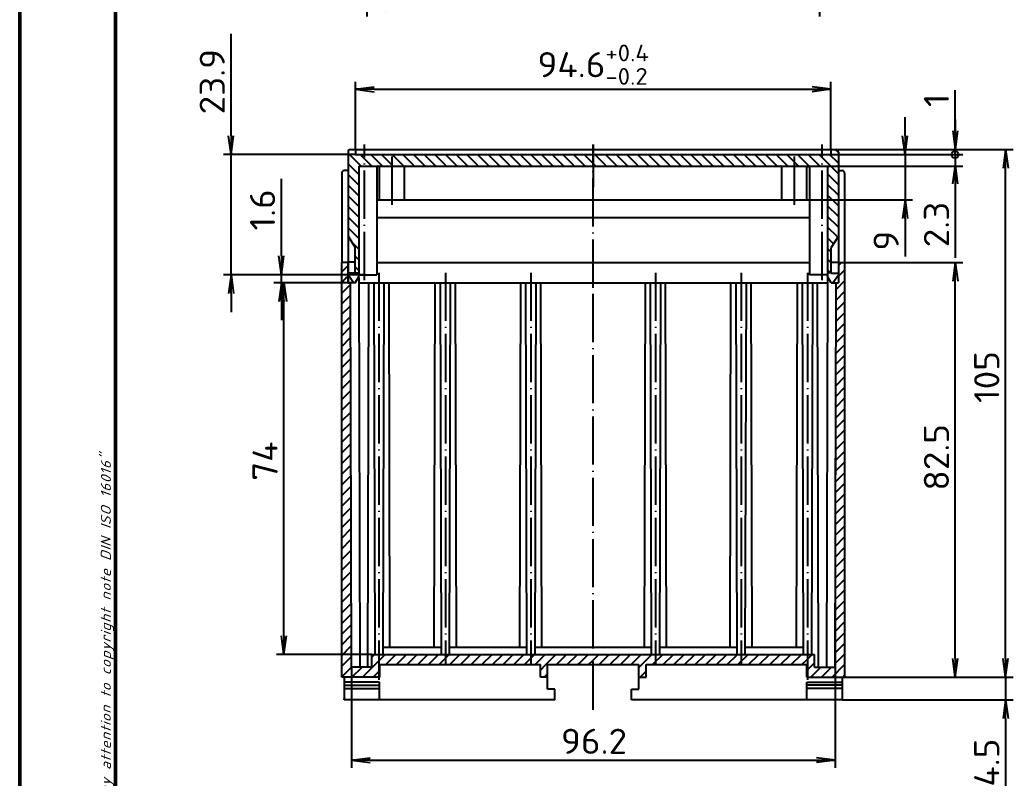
# Model space of a CAD drawing. Extents: x 1 to 593, y 1 to 419.
# Drawn here: x 1 to 198.5, y 142.4 to 293.3 of the extents above; entities that cross this region are included whole.
import ezdxf

# ---------------------------------------------------------------- set-up
doc = ezdxf.new("R2010")
doc.units = 0
doc.header["$LTSCALE"] = 0.4
doc.header["$MEASUREMENT"] = 0
doc.header["$PDMODE"] = 35
doc.header["$PDSIZE"] = -2
doc.linetypes.add('ACAD_ISO04W100', pattern=[30.5, 24, -3, 0.5, -3])
doc.layers.get('0').update_dxf_attribs({"linetype": 'CONTINUOUS'})
doc.layers.get('DEFPOINTS').update_dxf_attribs({"linetype": 'CONTINUOUS'})
doc.layers.add('1', color=7, linetype='CONTINUOUS')
doc.styles.get("Standard").update_dxf_attribs({"font": 'ISOCP.shx', "width": 1.2})
doc.dimstyles.new('PHOENIX', dxfattribs={"dimtxt": 3.5, "dimasz": 3.72, "dimexe": 1.5, "dimexo": 0, "dimgap": 2, "dimtad": 1, "dimdsep": 46, "dimtxsty": 'STANDARD', "dimblk1": '_OPEN15', "dimblk2": '_OPEN15', "dimsah": 1, "dimcen": 0, "dimclrd": 1, "dimclre": 1, "dimclrt": 5, "dimadec": 0, "dimazin": 0, "dimtfac": 0.666667, "dimtmove": 0, "dimatfit": 0, "dimldrblk": '_OPEN15', "dimfxl": 1, "dimtolj": 1, "dimarcsym": 0})

# ---------------------------------------------------------------- blocks, each defined once
blk = doc.blocks.new('_OPEN15', base_point=(1, 0))
at = {"color": 0, "linetype": 'ByBlock'}
for p, q in [((1, 0), (0, 0.132)), ((0, 0), (1, 0)), ((1, 0), (0, -0.132))]:
    blk.add_line(p, q, dxfattribs=at)
blk = doc.blocks.new('*D16')
at = {"color": 1, "linetype": 'ByBlock'}
for p, q in [((66.91, 164.5), (66.91, 144.5)), ((163.09, 164.5), (163.09, 144.5)), ((70.63, 146), (159.37, 146))]:
    blk.add_line(p, q, dxfattribs=at)
at = {"layer": 'DEFPOINTS', "color": 0, "linetype": 'ByBlock'}
for p in [(66.91, 164.5), (163.09, 164.5), (163.09, 146)]:
    blk.add_point(p, dxfattribs=at)
at = {"color": 1, "linetype": 'ByBlock', "xscale": 3.72, "yscale": 3.72, "zscale": 3.72, "rotation": 180}
blk.add_blockref('_OPEN15', (66.91, 146), dxfattribs=at)
at = {"color": 1, "linetype": 'ByBlock', "xscale": 3.72, "yscale": 3.72, "zscale": 3.72}
blk.add_blockref('_OPEN15', (163.09, 146), dxfattribs=at)
at = {"color": 5, "linetype": 'ByBlock', "insert": (115.16, 149.75), "char_height": 5, "attachment_point": 5}
blk.add_mtext('\\A1;96.2', dxfattribs=at)
blk = doc.blocks.new('*D17')
at = {"color": 1, "linetype": 'ByBlock'}
for p, q in [((53, 246.32), (53, 261.66)), ((68.4, 242.6), (51.5, 242.6)), ((66.2, 241), (51.5, 241)), ((53, 241), (53, 242.6)), ((53, 237.28), (53, 233.56))]:
    blk.add_line(p, q, dxfattribs=at)
at = {"layer": 'DEFPOINTS', "color": 0, "linetype": 'ByBlock'}
for p in [(53, 242.6), (66.2, 241), (68.4, 242.6)]:
    blk.add_point(p, dxfattribs=at)
at = {"color": 1, "linetype": 'ByBlock', "xscale": 3.72, "yscale": 3.72, "zscale": 3.72}
for p, rotation in [((53, 242.6), 270), ((53, 241), 90)]:
    blk.add_blockref('_OPEN15', p, dxfattribs=dict(at, rotation=rotation))
at = {"color": 5, "linetype": 'ByBlock', "insert": (49.25, 255.5), "char_height": 5, "attachment_point": 5, "rotation": 90}
blk.add_mtext('\\A1;1.6', dxfattribs=at)
blk = doc.blocks.new('*D18')
at = {"color": 1, "linetype": 'ByBlock'}
for p, q in [((43, 270.22), (43, 290.54)), ((67.75, 266.5), (41.5, 266.5)), ((43, 242.6), (43, 266.5)), ((69.5, 242.6), (41.5, 242.6)), ((43, 238.88), (43, 235.16))]:
    blk.add_line(p, q, dxfattribs=at)
at = {"layer": 'DEFPOINTS', "color": 0, "linetype": 'ByBlock'}
for p in [(43, 266.5), (67.75, 266.5), (69.5, 242.6)]:
    blk.add_point(p, dxfattribs=at)
at = {"color": 1, "linetype": 'ByBlock', "xscale": 3.72, "yscale": 3.72, "zscale": 3.72}
for p, rotation in [((43, 266.5), 270), ((43, 242.6), 90)]:
    blk.add_blockref('_OPEN15', p, dxfattribs=dict(at, rotation=rotation))
at = {"color": 5, "linetype": 'ByBlock', "insert": (39.25, 281.01), "char_height": 5, "attachment_point": 5, "rotation": 90}
blk.add_mtext('\\A1;23.9', dxfattribs=at)
blk = doc.blocks.new('*D19')
at = {"layer": '1', "color": 1, "linetype": 'Continuous', "lineweight": -2}
for p, q in [((67.75, 267.5), (67.75, 281)), ((162.25, 267.5), (162.25, 281)), ((71.47, 279.5), (158.53, 279.5))]:
    blk.add_line(p, q, dxfattribs=at)
at = {"layer": 'DEFPOINTS', "color": 0, "linetype": 'Continuous'}
for p in [(162.25, 279.5), (67.75, 267.5), (162.25, 267.5)]:
    blk.add_point(p, dxfattribs=at)
at = {"layer": '1', "color": 1, "linetype": 'Continuous', "lineweight": -2, "xscale": 3.72, "yscale": 3.72, "zscale": 3.72, "rotation": 180}
blk.add_blockref('_OPEN15', (67.75, 279.5), dxfattribs=at)
at = {"layer": '1', "color": 1, "linetype": 'Continuous', "lineweight": -2, "xscale": 3.72, "yscale": 3.72, "zscale": 3.72}
blk.add_blockref('_OPEN15', (162.25, 279.5), dxfattribs=at)
at = {"layer": '1', "color": 5, "linetype": 'Continuous', "insert": (115, 284.39), "char_height": 5, "attachment_point": 5}
blk.add_mtext('\\A1;94.6{\\H0.666x;\\S+0.4^ -0.2;}', dxfattribs=at)
blk = doc.blocks.new('*D20')
at = {"color": 1, "linetype": 'ByBlock'}
for p, q in [((177, 270.22), (177, 273.94)), ((162.25, 266.5), (178.5, 266.5)), ((177, 266.5), (177, 257.5)), ((157.5, 257.5), (178.5, 257.5)), ((177, 253.78), (177, 246.21))]:
    blk.add_line(p, q, dxfattribs=at)
at = {"layer": 'DEFPOINTS', "color": 0, "linetype": 'ByBlock'}
for p in [(162.25, 266.5), (177, 266.5), (157.5, 257.5)]:
    blk.add_point(p, dxfattribs=at)
at = {"color": 1, "linetype": 'ByBlock', "xscale": 3.72, "yscale": 3.72, "zscale": 3.72}
for p, rotation in [((177, 266.5), 270), ((177, 257.5), 90)]:
    blk.add_blockref('_OPEN15', p, dxfattribs=dict(at, rotation=rotation))
at = {"color": 5, "linetype": 'ByBlock', "insert": (173.25, 249.37), "char_height": 5, "attachment_point": 5, "rotation": 90}
blk.add_mtext('\\A1;9', dxfattribs=at)
blk = doc.blocks.new('*D21')
at = {"color": 1, "linetype": 'ByBlock'}
for p, q in [((165, 245), (188.5, 245)), ((187, 166.22), (187, 241.28)), ((165, 162.5), (188.5, 162.5))]:
    blk.add_line(p, q, dxfattribs=at)
at = {"layer": 'DEFPOINTS', "color": 0, "linetype": 'ByBlock'}
for p in [(165, 245), (187, 245), (165, 162.5)]:
    blk.add_point(p, dxfattribs=at)
at = {"color": 1, "linetype": 'ByBlock', "xscale": 3.72, "yscale": 3.72, "zscale": 3.72}
for p, rotation in [((187, 245), 90), ((187, 162.5), 270)]:
    blk.add_blockref('_OPEN15', p, dxfattribs=dict(at, rotation=rotation))
at = {"color": 5, "linetype": 'ByBlock', "insert": (183.25, 206.26), "char_height": 5, "attachment_point": 5, "rotation": 90}
blk.add_mtext('\\A1;82.5', dxfattribs=at)
blk = doc.blocks.new('*D22')
at = {"color": 1, "linetype": 'ByBlock'}
for p, q in [((162.25, 267.5), (198.5, 267.5)), ((197, 166.22), (197, 263.78)), ((165, 162.5), (198.5, 162.5))]:
    blk.add_line(p, q, dxfattribs=at)
at = {"layer": 'DEFPOINTS', "color": 0, "linetype": 'ByBlock'}
for p in [(162.25, 267.5), (197, 267.5), (165, 162.5)]:
    blk.add_point(p, dxfattribs=at)
at = {"color": 1, "linetype": 'ByBlock', "xscale": 3.72, "yscale": 3.72, "zscale": 3.72}
for p, rotation in [((197, 267.5), 90), ((197, 162.5), 270)]:
    blk.add_blockref('_OPEN15', p, dxfattribs=dict(at, rotation=rotation))
at = {"color": 5, "linetype": 'ByBlock', "insert": (193.25, 222.24), "char_height": 5, "attachment_point": 5, "rotation": 90}
blk.add_mtext('\\A1;105', dxfattribs=at)
blk = doc.blocks.new('*D23')
at = {"color": 1, "linetype": 'ByBlock'}
for p, q in [((197, 166.22), (197, 169.94)), ((165, 162.5), (198.5, 162.5)), ((197, 162.5), (197, 158)), ((164.5, 158), (198.5, 158)), ((197, 154.28), (197, 138.48))]:
    blk.add_line(p, q, dxfattribs=at)
at = {"layer": 'DEFPOINTS', "color": 0, "linetype": 'ByBlock'}
for p in [(165, 162.5), (197, 162.5), (164.5, 158)]:
    blk.add_point(p, dxfattribs=at)
at = {"color": 1, "linetype": 'ByBlock', "xscale": 3.72, "yscale": 3.72, "zscale": 3.72}
for p, rotation in [((197, 162.5), 270), ((197, 158), 90)]:
    blk.add_blockref('_OPEN15', p, dxfattribs=dict(at, rotation=rotation))
at = {"color": 5, "linetype": 'ByBlock', "insert": (193.25, 145.51), "char_height": 5, "attachment_point": 5, "rotation": 90}
blk.add_mtext('\\A1;4.5', dxfattribs=at)
blk = doc.blocks.new('*D31')
at = {"color": 1, "linetype": 'ByBlock'}
for p, q in [((70, 320.6), (70, 294)), ((160, 320.6), (160, 294)), ((73.72, 295.5), (156.28, 295.5))]:
    blk.add_line(p, q, dxfattribs=at)
at = {"layer": 'DEFPOINTS', "color": 0, "linetype": 'ByBlock'}
for p in [(70, 320.6), (160, 320.6), (160, 295.5)]:
    blk.add_point(p, dxfattribs=at)
at = {"color": 1, "linetype": 'ByBlock', "xscale": 3.72, "yscale": 3.72, "zscale": 3.72, "rotation": 180}
blk.add_blockref('_OPEN15', (70, 295.5), dxfattribs=at)
at = {"color": 1, "linetype": 'ByBlock', "xscale": 3.72, "yscale": 3.72, "zscale": 3.72}
blk.add_blockref('_OPEN15', (160, 295.5), dxfattribs=at)
at = {"color": 5, "linetype": 'ByBlock', "insert": (115, 299.25), "char_height": 5, "attachment_point": 5}
blk.add_mtext('\\A1;18 * 5 = 90', dxfattribs=at)
blk = doc.blocks.new('*D37')
at = {"color": 1, "linetype": 'ByBlock'}
for p, q in [((162.25, 266.5), (188.5, 266.5)), ((187, 266.5), (187, 266.5)), ((187, 266.5), (187, 264.2)), ((161.6, 264.2), (188.5, 264.2)), ((187, 264.2), (187, 245.92))]:
    blk.add_line(p, q, dxfattribs=at)
at = {"layer": 'DEFPOINTS', "color": 0, "linetype": 'ByBlock'}
for p in [(162.25, 266.5), (187, 266.5), (161.6, 264.2)]:
    blk.add_point(p, dxfattribs=at)
at = {"color": 5, "linetype": 'ByBlock', "insert": (183.25, 252.57), "char_height": 5, "attachment_point": 5, "rotation": 90}
blk.add_mtext('\\A1;2.3', dxfattribs=at)
blk = doc.blocks.new('_NONE')
at = {"color": 0, "linetype": 'ByBlock'}
blk.add_circle((0, 0), 0.25, dxfattribs=at)
blk = doc.blocks.new('*D39')
at = {"color": 1, "linetype": 'ByBlock'}
for p, q in [((187, 267.5), (187, 279.3)), ((162.25, 267.5), (188.5, 267.5)), ((187, 266.5), (187, 267.5)), ((162.25, 266.5), (188.5, 266.5)), ((187, 266.5), (187, 266.5))]:
    blk.add_line(p, q, dxfattribs=at)
at = {"layer": 'DEFPOINTS', "color": 0, "linetype": 'ByBlock'}
for p in [(162.25, 267.5), (187, 267.5), (162.25, 266.5)]:
    blk.add_point(p, dxfattribs=at)
at = {"color": 5, "linetype": 'ByBlock', "insert": (183.25, 277.3), "char_height": 5, "attachment_point": 5, "rotation": 90}
blk.add_mtext('\\A1;1', dxfattribs=at)
blk = doc.blocks.new('*D44')
at = {"color": 1, "linetype": 'ByBlock'}
for p, q in [((65.81, 241), (52, 241)), ((53.5, 170.72), (53.5, 237.28)), ((71, 167), (52, 167))]:
    blk.add_line(p, q, dxfattribs=at)
at = {"layer": 'DEFPOINTS', "color": 0, "linetype": 'ByBlock'}
for p in [(53.5, 241), (65.81, 241), (71, 167)]:
    blk.add_point(p, dxfattribs=at)
at = {"color": 1, "linetype": 'ByBlock', "xscale": 3.72, "yscale": 3.72, "zscale": 3.72}
for p, rotation in [((53.5, 241), 90), ((53.5, 167), 270)]:
    blk.add_blockref('_OPEN15', p, dxfattribs=dict(at, rotation=rotation))
at = {"color": 5, "linetype": 'ByBlock', "insert": (49.75, 205.5), "char_height": 5, "attachment_point": 5, "rotation": 90}
blk.add_mtext('\\A1;74', dxfattribs=at)
blk = doc.blocks.new('*X45')
at = {"color": 0, "linetype": 'Continuous'}
for p, q in [((163.8, 244.41), (164.39, 245)), ((65, 243.19), (66.2, 244.39)), ((164.19, 242.68), (165, 243.49)), ((65, 241.07), (65.81, 241.88)), ((65.81, 241.88), (66.2, 242.27)), ((163.29, 239.65), (165, 241.37)), ((163.8, 242.29), (164.19, 242.68)), ((65, 238.95), (66.71, 240.66)), ((163.28, 237.53), (165, 239.25)), ((65, 236.83), (66.72, 238.54)), ((163.27, 235.4), (165, 237.12)), ((65, 234.71), (66.72, 236.43)), ((65, 232.58), (66.73, 234.31)), ((163.27, 233.27), (165, 235)), ((65, 230.46), (66.73, 232.2)), ((163.26, 231.15), (165, 232.88)), ((65, 228.34), (66.74, 230.08)), ((163.26, 229.02), (165, 230.76)), ((65, 226.22), (66.74, 227.96)), ((163.25, 226.89), (165, 228.64)), ((65, 224.1), (66.75, 225.85)), ((163.25, 224.77), (165, 226.52)), ((65, 221.98), (66.76, 223.73)), ((163.24, 222.64), (165, 224.4)), ((65, 219.86), (66.76, 221.62)), ((163.24, 220.51), (165, 222.28)), ((65, 217.74), (66.77, 219.5)), ((163.23, 218.38), (165, 220.15)), ((65, 215.61), (66.77, 217.39)), ((163.22, 216.26), (165, 218.03)), ((163.22, 214.13), (165, 215.91)), ((65, 213.49), (66.78, 215.27)), ((163.21, 212), (165, 213.79)), ((65, 211.37), (66.78, 213.15)), ((163.21, 209.88), (165, 211.67)), ((65, 209.25), (66.79, 211.04)), ((163.2, 207.75), (165, 209.55)), ((65, 207.13), (66.79, 208.92)), ((163.2, 205.62), (165, 207.43)), ((65, 205.01), (66.8, 206.81)), ((65, 202.89), (66.81, 204.69)), ((163.19, 203.5), (165, 205.31)), ((65, 200.76), (66.81, 202.58)), ((163.19, 201.37), (165, 203.18)), ((65, 198.64), (66.82, 200.46)), ((163.18, 199.24), (165, 201.06)), ((65, 196.52), (66.82, 198.34)), ((163.17, 197.12), (165, 198.94)), ((65, 194.4), (66.83, 196.23)), ((163.17, 194.99), (165, 196.82)), ((65, 192.28), (66.83, 194.11)), ((163.16, 192.86), (165, 194.7)), ((65, 190.16), (66.84, 192)), ((163.16, 190.74), (165, 192.58)), ((65, 188.04), (66.84, 189.88)), ((163.15, 188.61), (165, 190.46)), ((65, 185.92), (66.85, 187.77)), ((163.15, 186.48), (165, 188.33)), ((163.14, 184.35), (165, 186.21)), ((65, 183.79), (66.86, 185.65)), ((163.14, 182.23), (165, 184.09)), ((65, 181.67), (66.86, 183.53)), ((163.13, 180.1), (165, 181.97)), ((65, 179.55), (66.87, 181.42)), ((163.12, 177.97), (165, 179.85)), ((65, 177.43), (66.87, 179.3)), ((65, 175.31), (66.88, 177.19)), ((163.12, 175.85), (165, 177.73)), ((65, 173.19), (66.88, 175.07)), ((163.11, 173.72), (165, 175.61)), ((65, 171.07), (66.89, 172.95)), ((163.11, 171.59), (165, 173.49)), ((65, 168.94), (66.89, 170.84)), ((163.1, 169.47), (165, 171.36)), ((65, 166.82), (66.9, 168.72)), ((163.1, 167.34), (165, 169.24)), ((65, 164.7), (66.91, 166.61)), ((71, 166.46), (71.54, 167)), ((72.4, 165.74), (73.66, 167)), ((73.78, 165), (75.78, 167)), ((75.9, 165), (77.9, 167)), ((78.03, 165), (80.03, 167)), ((80.15, 165), (82.15, 167)), ((82.27, 165), (84.27, 167)), ((84.39, 165), (86.39, 167)), ((86.51, 165), (88.51, 167)), ((88.63, 165), (90.63, 167)), ((90.75, 165), (92.75, 167)), ((92.88, 165), (94.88, 167)), ((95, 165), (97, 167)), ((97.12, 165), (99.12, 167)), ((99.24, 165), (101.24, 167)), ((101.36, 165), (103.36, 167)), ((103.48, 165), (105.48, 167)), ((105.6, 165), (107.6, 167)), ((107.72, 165), (109.72, 167)), ((109.85, 165), (111.85, 167)), ((112.2, 165.23), (113.97, 167)), ((114.09, 165), (115, 165.91)), ((115, 165.91), (116.09, 167)), ((116.21, 165), (117.8, 166.59)), ((117.8, 166.59), (118.21, 167)), ((118.33, 165), (120.33, 167)), ((120.45, 165), (122.45, 167)), ((122.57, 165), (124.57, 167)), ((124.69, 165), (126.69, 167)), ((126.82, 165), (128.82, 167)), ((128.94, 165), (130.94, 167)), ((131.06, 165), (133.06, 167)), ((133.18, 165), (135.18, 167)), ((135.3, 165), (137.3, 167)), ((137.42, 165), (139.42, 167)), ((139.54, 165), (141.54, 167)), ((141.67, 165), (143.67, 167)), ((143.79, 165), (145.79, 167)), ((145.91, 165), (147.91, 167)), ((148.03, 165), (150.03, 167)), ((150.15, 165), (152.15, 167)), ((152.27, 165), (154.27, 167)), ((154.39, 165), (156.39, 167)), ((156.51, 165), (157.6, 166.09)), ((157.6, 166.09), (158.51, 167)), ((163.09, 165.21), (165, 167.12)), ((65, 162.58), (66.92, 164.5)), ((67.04, 162.5), (69.04, 164.5)), ((69.16, 162.5), (72.4, 165.74)), ((111.97, 165), (112.2, 165.23)), ((157.5, 163.86), (157.6, 163.96)), ((157.6, 163.96), (159, 165.36)), ((158.26, 162.5), (160.26, 164.5)), ((160.38, 162.5), (162.38, 164.5)), ((162.5, 162.5), (165, 165)), ((71.28, 162.5), (72.4, 163.62)), ((72.4, 163.62), (72.5, 163.72)), ((164.62, 162.5), (165, 162.88))]:
    blk.add_line(p, q, dxfattribs=at)
blk = doc.blocks.new('*X46')
at = {"color": 0, "linetype": 'Continuous'}
for p, q in [((104.5, 163.9), (105.6, 165)), ((124.1, 164.41), (124.69, 165)), ((105.22, 162.5), (105.9, 163.18)), ((124.32, 162.5), (125.5, 163.68))]:
    blk.add_line(p, q, dxfattribs=at)
blk = doc.blocks.new('*X56')
at = {"color": 0, "linetype": 'Continuous'}
for p, q in [((68.85, 264.2), (66.25, 266.8)), ((67.75, 267.42), (67.67, 267.5)), ((163.75, 266.88), (163.13, 267.5)), ((68.4, 262.53), (66.25, 264.68)), ((69.5, 265.67), (68.67, 266.5)), ((70.97, 264.2), (69.5, 265.67)), ((73.09, 264.2), (70.79, 266.5)), ((75, 264.41), (72.91, 266.5)), ((77.33, 264.2), (75.03, 266.5)), ((79.45, 264.2), (77.15, 266.5)), ((81.58, 264.2), (79.28, 266.5)), ((83.7, 264.2), (81.4, 266.5)), ((85.82, 264.2), (83.52, 266.5)), ((87.94, 264.2), (85.64, 266.5)), ((90.06, 264.2), (87.76, 266.5)), ((92.18, 264.2), (89.88, 266.5)), ((94.3, 264.2), (92, 266.5)), ((96.42, 264.2), (94.12, 266.5)), ((98.55, 264.2), (96.25, 266.5)), ((100.67, 264.2), (98.37, 266.5)), ((102.79, 264.2), (100.49, 266.5)), ((104.91, 264.2), (102.61, 266.5)), ((107.03, 264.2), (104.73, 266.5)), ((109.15, 264.2), (106.85, 266.5)), ((111.27, 264.2), (108.97, 266.5)), ((113.4, 264.2), (111.1, 266.5)), ((115, 264.72), (113.22, 266.5)), ((115.52, 264.2), (115, 264.72)), ((117.64, 264.2), (115.34, 266.5)), ((119.76, 264.2), (117.46, 266.5)), ((121.88, 264.2), (119.58, 266.5)), ((124, 264.2), (121.7, 266.5)), ((126.12, 264.2), (123.82, 266.5)), ((128.24, 264.2), (125.94, 266.5)), ((130.37, 264.2), (128.07, 266.5)), ((132.49, 264.2), (130.19, 266.5)), ((134.61, 264.2), (132.31, 266.5)), ((136.73, 264.2), (134.43, 266.5)), ((138.85, 264.2), (136.55, 266.5)), ((140.97, 264.2), (138.67, 266.5)), ((143.09, 264.2), (140.79, 266.5)), ((145.21, 264.2), (142.91, 266.5)), ((147.34, 264.2), (145.04, 266.5)), ((149.46, 264.2), (147.16, 266.5)), ((151.58, 264.2), (149.28, 266.5)), ((153.7, 264.2), (151.4, 266.5)), ((155, 265.02), (153.52, 266.5)), ((155.82, 264.2), (155, 265.02)), ((157.94, 264.2), (155.64, 266.5)), ((160.06, 264.2), (157.76, 266.5)), ((160.5, 265.89), (159.89, 266.5)), ((163.75, 262.64), (160.5, 265.89)), ((163.75, 264.76), (162.01, 266.5)), ((75.21, 264.2), (75, 264.41)), ((68.4, 260.4), (66.25, 262.55)), ((163.75, 260.51), (161.6, 262.66)), ((68.4, 258.28), (66.25, 260.43)), ((163.75, 258.39), (161.6, 260.54)), ((68.4, 256.16), (66.25, 258.31)), ((163.75, 256.27), (161.6, 258.42)), ((68.4, 254.04), (66.25, 256.19)), ((163.75, 254.15), (161.6, 256.3)), ((68.4, 251.92), (66.25, 254.07)), ((163.75, 252.03), (161.6, 254.18)), ((68.4, 249.8), (66.25, 251.95)), ((163.62, 250.04), (161.6, 252.06)), ((68.4, 247.68), (67.02, 249.06)), ((162.78, 248.75), (161.6, 249.94)), ((162.3, 247.11), (161.6, 247.81)), ((68.4, 245.56), (67.7, 246.26)), ((162.3, 244.99), (161.6, 245.69)), ((68.4, 243.43), (67.7, 244.13)), ((162.17, 243), (161.6, 243.57))]:
    blk.add_line(p, q, dxfattribs=at)

msp = doc.modelspace()

# ---------------------------------------------------------------- linework, layer by layer
at = {"color": 1, "linetype": 'Continuous', "lineweight": 50}
msp.add_line((1, 1), (1, 419), dxfattribs=at)
at = {"color": 3, "linetype": 'Continuous', "lineweight": 50}
msp.add_line((20, 5), (20, 415), dxfattribs=at)
at = {"layer": '1', "color": 1, "linetype": 'Continuous'}
for p, q in [((186.97615176, 273.50863458), (186.97615176, 267.50863458)), ((186.48667854, 271.22655281), (186.97615176, 267.50863458)), ((187.46562499, 271.22655281), (186.97615176, 267.50863458)), ((186.53804333, 260.65782508), (187.02751655, 264.37574331)), ((187.02751655, 258.37574331), (187.02751655, 264.37574331)), ((187.51698977, 260.65782508), (187.02751655, 264.37574331)), ((163.08925101, 206.06862293), (163.08925101, 164.5))]:
    msp.add_line(p, q, dxfattribs=at)
at = {"layer": '1', "color": 7, "linetype": 'Continuous'}
for p, q in [((66.25, 267), (66.25, 241)), ((66.74969541, 267.5), (163.25030459, 267.5)), ((67.75, 267.5), (67.75, 266.5)), ((162.25, 267.5), (162.25, 266.5)), ((163.75, 267), (163.75, 241)), ((67.75, 266.5), (162.25, 266.5)), ((65, 262.8), (65, 245)), ((66.25, 263.3), (65.5, 263.3)), ((68.4, 264.2), (161.6, 264.2)), ((68.4, 264.2), (68.4, 242.6)), ((72, 263.9), (72, 242.6)), ((72.5, 257.5), (72.5, 263.9)), ((77.5, 257.5), (77.5, 263.9)), ((152.5, 257.5), (152.5, 263.9)), ((157.5, 257.5), (157.5, 263.9)), ((158, 263.9), (158, 242.6)), ((161.6, 264.2), (161.6, 242.6)), ((163.75, 263.3), (164.5, 263.3)), ((165, 262.8), (165, 245)), ((72, 257.5), (158, 257.5)), ((158, 253.9), (72, 253.9)), ((66.25, 250.25166605), (67.7, 248)), ((163.75, 250.25166605), (162.3, 248)), ((67.7, 242.9), (67.7, 248)), ((162.3, 242.9), (162.3, 248)), ((65, 162.5), (65, 245)), ((66.25, 245), (65, 245)), ((66.2, 245), (66.2, 241)), ((67.7, 245.1), (66.25, 245.1)), ((72, 245), (158, 245)), ((162.3, 245.1), (163.75, 245.1)), ((163.75, 245), (165, 245)), ((163.8, 245), (163.8, 241)), ((165, 245), (165, 162.5)), ((67.7, 243), (68.4, 243)), ((162.3, 243), (161.6, 243)), ((66.2, 241), (66.710472, 241)), ((67.7, 242.9), (66.25, 242.9)), ((67.31840656, 241), (66.25, 242.59072682)), ((67.7, 241), (66.25, 241)), ((66.91074899, 164.5), (66.710472, 241)), ((67.7, 241), (68.4, 242.21243557)), ((68.32434209, 242.08139222), (68.397382, 242)), ((68.397382, 242), (68.60027699, 164.5)), ((68.4, 242.6), (68.4, 242.21243557)), ((68.4, 242.6), (72, 242.6)), ((68.4, 241), (161.6, 241)), ((70.19972301, 164.5), (70.4, 241)), ((71.35, 241), (71.55, 167)), ((73.25, 167), (73.45, 241)), ((74.58980499, 168.5), (74.4, 241)), ((83.41019501, 168.5), (83.6, 241)), ((84.55, 241), (84.75, 167)), ((86.45, 167), (86.65, 241)), ((87.78980499, 168.5), (87.6, 241)), ((100.41019501, 168.5), (100.6, 241)), ((101.55, 241), (101.75, 167)), ((103.45, 167), (103.65, 241)), ((104.78980499, 168.5), (104.6, 241)), ((125.21019501, 168.5), (125.4, 241)), ((126.35, 241), (126.55, 167)), ((128.25, 167), (128.45, 241)), ((129.58980499, 168.5), (129.4, 241)), ((142.21019501, 168.5), (142.4, 241)), ((143.35, 241), (143.55, 167)), ((145.25, 167), (145.45, 241)), ((146.58980499, 168.5), (146.4, 241)), ((155.41019501, 168.5), (155.6, 241)), ((156.55, 241), (156.75, 167)), ((161.6, 242.6), (158, 242.6)), ((158.45, 167), (158.65, 241)), ((159.80027699, 164.5), (159.6, 241)), ((161.602618, 242), (161.39972301, 164.5)), ((161.6, 242.6), (161.6, 242.21243557)), ((162.3, 241), (161.6, 242.21243557)), ((161.67565791, 242.08139222), (161.602618, 242)), ((162.3, 242.9), (163.75, 242.9)), ((162.3, 241), (163.75, 241)), ((162.68159344, 241), (163.75, 242.59072682)), ((163.08925101, 164.5), (163.289528, 241)), ((163.289528, 241), (163.8, 241)), ((73.25405405, 168.5), (84.74594595, 168.5)), ((86.45405405, 168.5), (101.74594595, 168.5)), ((103.45405405, 168.5), (126.54594595, 168.5)), ((128.25405405, 168.5), (143.54594595, 168.5)), ((145.25405405, 168.5), (156.74594595, 168.5)), ((71, 167), (159, 167)), ((71, 164.5), (71, 167)), ((159, 164.5), (159, 167)), ((71, 164.5), (66.91074899, 164.5)), ((72.5, 165), (104.5, 165)), ((72.5, 165), (72.5, 162.5)), ((104.5, 162.5), (104.5, 165)), ((105.9, 160.1), (105.9, 165)), ((105.9, 165), (124.1, 165)), ((124.1, 160.1), (124.1, 165)), ((125.5, 162.5), (125.5, 165)), ((125.5, 165), (157.5, 165)), ((157.5, 162.5), (157.5, 165)), ((159, 164.5), (163.08925101, 164.5)), ((72.5, 162.5), (65, 162.5)), ((65.5, 162.5), (65.5, 158)), ((105.9, 162.5), (104.5, 162.5)), ((124.1, 162.5), (125.5, 162.5)), ((157.5, 162.5), (165, 162.5)), ((164.5, 162.5), (164.5, 158)), ((72.5, 161.5), (65.5, 161.5)), ((65.5, 160.91764763), (72.5, 160.91764763)), ((65.5, 160.28503681), (72.5, 160.28503681)), ((72.5, 158), (72.5, 161.5)), ((107.4, 160.1), (105.9, 160.1)), ((107.4, 158), (107.4, 160.1)), ((122.6, 160.1), (124.1, 160.1)), ((122.6, 158), (122.6, 160.1)), ((157.5, 158), (157.5, 161.5)), ((157.5, 161.5), (164.5, 161.5)), ((164.5, 160.91764763), (157.5, 160.91764763)), ((164.5, 160.28503681), (157.5, 160.28503681)), ((65.5, 158), (65.5, 158.2)), ((107.4, 158), (65.5, 158)), ((164.5, 158), (122.6, 158))]:
    msp.add_line(p, q, dxfattribs=at)
at = {"layer": '1', "color": 1, "linetype": 'ACAD_ISO04W100'}
for p, q in [((69.5, 241.5), (69.5, 268.5)), ((115, 240), (115, 268.5)), ((115, 268.5), (115, 260)), ((160.5, 241.5), (160.5, 268.5)), ((75, 256.5), (75, 266.5)), ((155, 256.5), (155, 266.5)), ((115, 156), (115, 247)), ((72.4, 243), (72.4, 162)), ((85.6, 243), (85.6, 165)), ((102.6, 243), (102.6, 165)), ((127.4, 243), (127.4, 165)), ((144.4, 243), (144.4, 165)), ((157.6, 243), (157.6, 162))]:
    msp.add_line(p, q, dxfattribs=at)
at = {"layer": '1', "color": 1, "linetype": 'Continuous'}
msp.add_circle((186.93437482, 266.47204411), 0.7, dxfattribs=at)
at = {"layer": '1', "color": 7, "linetype": 'Continuous'}
for centre, radius, start, end in [((66.74969541, 267), 0.5, 90, 180), ((163.25030459, 267), 0.5, 0, 90), ((65.5, 262.8), 0.5, 90, 180), ((72.3, 263.9), 0.3, 90, 180), ((72.2, 263.9), 0.3, 0, 90), ((77.8, 263.9), 0.3, 90, 180), ((152.2, 263.9), 0.3, 0, 90), ((157.8, 263.9), 0.3, 90, 180), ((157.7, 263.9), 0.3, 0, 90), ((164.5, 262.8), 0.5, 0, 90)]:
    msp.add_arc(centre, radius, start, end, dxfattribs=at)

# ---------------------------------------------------------------- block references
at = {"layer": '1', "color": 1, "linetype": 'Continuous'}
for name in ['*X56', '*X45', '*X46']:
    msp.add_blockref(name, (0, 0), dxfattribs=at)

# ---------------------------------------------------------------- texts
at = {"color": 7, "linetype": 'Continuous', "lineweight": 50, "insert": (19.70248719, 55.39351208), "char_height": 2, "attachment_point": 7, "rotation": 90}
msp.add_mtext('{\\T1.1;\\C1;"Schutzvermerk nach DIN ISO 16016 beachten" \\Q20;"Please pay attention to copyright note DIN ISO 16016"}', dxfattribs=at)

# ---------------------------------------------------------------- dimensions: what is measured, and where the dimension line sits
at = {"layer": '1', "color": 7, "linetype": 'Continuous'}
for base, p1, p2, text, override, picture, middle in [((160, 295.5), (70, 320.6), (160, 320.6), '18 * 5 = 90', {"dimtxt": 5, "dimgap": 1.25, "dimdec": 0}, '*D31', (115, 295.5)), ((162.25, 279.5), (67.75, 267.5), (162.25, 267.5), '94.6{\\H0.666x;\\S+0.4^ -0.2;}', {"dimtxt": 5, "dimgap": 1.25, "dimdec": 6, "dimtp": 0.4, "dimtm": 0.2, "dimtdec": 6}, '*D19', (115, 279.5)), ((163.08925101, 146), (66.91074899, 164.5), (163.08925101, 164.5), '96.2', {"dimtxt": 5, "dimgap": 1.25, "dimdec": 0}, '*D16', (115.15729018, 146))]:
    dim = msp.add_linear_dim(base=base, p1=p1, p2=p2, text=text, dimstyle='PHOENIX', override=override, dxfattribs=at)
    dim.commit()
    dim.dimension.update_dxf_attribs({"geometry": picture, "text_midpoint": middle, "dimtype": 160})
for base, p1, p2, override, picture, middle in [((43, 266.5), (69.5, 242.6), (67.75, 266.5), {"dimtxt": 5, "dimgap": 1.25, "dimdec": 10}, '*D18', (43, 281.00570189)), ((187, 267.5), (162.25, 266.5), (162.25, 267.5), {"dimtxt": 5, "dimgap": 1.25, "dimdec": 10, "dimblk1": 'NONE', "dimblk2": 'NONE'}, '*D39', (187, 277.29941803)), ((177, 266.5), (157.5, 257.5), (162.25, 266.5), {"dimtxt": 5, "dimgap": 1.25, "dimdec": 10}, '*D20', (177, 249.36929811)), ((197, 267.5), (165, 162.5), (162.25, 267.5), {"dimtxt": 5, "dimgap": 1.25, "dimdec": 10}, '*D22', (197, 222.23936059)), ((187, 266.5), (161.6, 264.2), (162.25, 266.5), {"dimtxt": 5, "dimgap": 1.25, "dimdec": 10, "dimblk1": 'NONE', "dimblk2": 'NONE'}, '*D37', (187, 252.57466991)), ((53, 242.6), (66.2, 241), (68.4, 242.6), {"dimtxt": 5, "dimgap": 1.25, "dimdec": 10}, '*D17', (53, 255.49802701)), ((187, 245), (165, 162.5), (165, 245), {"dimtxt": 5, "dimgap": 1.25, "dimdec": 10}, '*D21', (187, 206.26472554)), ((53.5, 241), (71, 167), (65.80987502, 241), {"dimtxt": 5, "dimgap": 1.25, "dimdec": 10}, '*D44', (53.5, 205.49597855)), ((197, 162.5), (164.5, 158), (165, 162.5), {"dimtxt": 5, "dimgap": 1.25, "dimdec": 10}, '*D23', (197, 145.5087365))]:
    dim = msp.add_linear_dim(base=base, p1=p1, p2=p2, angle=90, dimstyle='PHOENIX', override=override, dxfattribs=at)
    dim.commit()
    dim.dimension.update_dxf_attribs({"geometry": picture, "text_midpoint": middle, "dimtype": 160})

doc.saveas('drawing.dxf')
